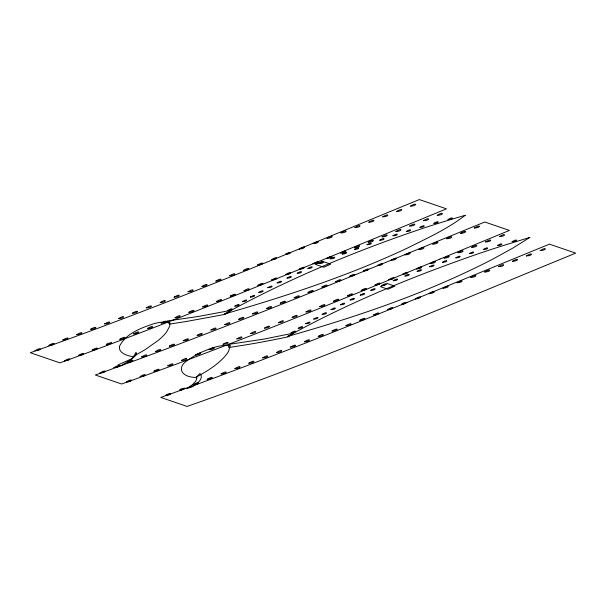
<?xml version="1.0" encoding="UTF-8"?>
<svg xmlns="http://www.w3.org/2000/svg" width="606" height="606" viewBox="0 0 606 606"><rect width="100%" height="100%" fill="white"/><g stroke="black" fill="none" stroke-linecap="round" stroke-linejoin="round"><path stroke-width="0.91" d="M111.459 342.814C105.429 347.147 103.838 343.36 111.459 342.814M141.668 356.851C148.296 356.881 148.728 352.419 141.668 356.851M184.853 388.204C178.823 392.536 177.232 388.749 184.853 388.204M290.433 347.109C297.061 347.14 297.493 342.678 290.433 347.109M406.876 302.371C400.846 306.697 399.263 302.917 406.876 302.371M512.464 261.277C519.092 261.307 519.524 256.846 512.464 261.277M196.829 378.068L195.753 381.189L192.996 384.151A39.928 9.385 -17.8 0 1 188.314 387.537L186.822 388.446L191.822 387.045L193.428 386.03A42.019 9.878 -17.8 0 0 197.367 383.106C200.2 381.038 203.275 376.5 199.935 373.478L196.602 377.008L196.829 378.068M136.479 353.351L135.789 355.267L134.343 356.76A22.172 5.212 -17.8 0 1 130.676 359.26L118.034 364.88L120.958 365.88L131.608 359.206A30.914 7.272 -17.8 0 0 133.828 356.479L135.941 352.328L136.479 353.351M35.08 350.685C41.678 350.738 42.17 346.253 35.08 350.685M48.988 345.329C55.593 345.382 56.085 340.905 48.988 345.329M62.857 339.966C69.463 340.019 69.955 335.535 62.857 339.966M64.592 360.797C71.19 360.85 71.682 356.366 64.592 360.797M76.773 334.61C83.378 334.663 83.87 330.187 76.773 334.61M78.424 355.419C85.022 355.472 85.514 350.988 78.424 355.419M90.688 329.263C97.286 329.316 97.778 324.831 90.688 329.263M92.21 350.026C98.808 350.079 99.301 345.594 92.21 350.026M100.073 372.955C106.671 373.008 107.164 368.524 100.073 372.955M104.603 323.907C111.201 323.96 111.693 319.483 104.603 323.907M113.943 367.584C120.541 367.645 121.033 363.161 113.943 367.584M118.511 318.559C125.116 318.612 125.609 314.128 118.511 318.559M119.829 339.246C126.427 339.299 126.919 334.815 119.829 339.246M126.336 381.954C132.934 382.007 133.426 377.523 126.336 381.954M127.813 362.221C134.411 362.274 134.903 357.79 127.813 362.221M132.426 313.204C139.024 313.257 139.516 308.772 132.426 313.204M133.615 333.853C140.213 333.906 140.706 329.422 133.615 333.853M140.122 376.561C146.72 376.614 147.213 372.129 140.122 376.561M146.296 307.84C152.901 307.893 153.394 303.409 146.296 307.84M147.447 328.467C154.045 328.528 154.538 324.043 147.447 328.467M153.954 371.175C160.552 371.236 161.044 366.751 153.954 371.175M155.515 351.472C162.113 351.525 162.605 347.049 155.515 351.472M160.211 302.485C166.809 302.538 167.301 298.054 160.211 302.485M161.234 323.074C167.832 323.127 168.324 318.65 161.234 323.074M165.521 395.385C172.119 395.438 172.612 390.953 165.521 395.385M167.779 365.797C174.384 365.85 174.876 361.365 167.779 365.797M169.385 346.109C175.982 346.162 176.475 341.678 169.385 346.109M174.127 297.137C180.724 297.19 181.217 292.706 174.127 297.137M175.02 317.68C181.626 317.733 182.118 313.249 175.02 317.68M181.573 360.403C188.171 360.456 188.663 355.972 181.573 360.403M183.254 340.739C189.86 340.792 190.352 336.315 183.254 340.739M188.042 291.781C194.64 291.834 195.132 287.35 188.042 291.781M188.852 312.302C195.45 312.355 195.943 307.871 188.852 312.302M193.306 384.666C199.904 384.719 200.397 380.235 193.306 384.666M195.397 355.025C202.003 355.078 202.495 350.594 195.397 355.025M197.132 335.376C203.73 335.429 204.222 330.944 197.132 335.376M201.95 286.426C208.555 286.486 209.047 282.002 201.95 286.426M202.639 306.901C209.244 306.962 209.737 302.477 202.639 306.901M207.176 379.295C213.782 379.348 214.274 374.872 207.176 379.295M209.229 349.639C215.827 349.692 216.319 345.215 209.229 349.639M210.956 329.997C217.562 330.05 218.054 325.566 210.956 329.997M215.865 281.078C222.463 281.131 222.955 276.647 215.865 281.078M216.425 301.508C223.031 301.561 223.523 297.084 216.425 301.508M221.046 373.932C227.651 373.985 228.144 369.501 221.046 373.932M223.061 344.261C229.659 344.314 230.151 339.83 223.061 344.261M224.834 324.627C231.431 324.68 231.924 320.195 224.834 324.627M227.909 310.446C233.552 310.704 233.825 306.659 227.909 310.446M229.735 275.707C236.34 275.768 236.832 271.283 229.735 275.707M230.257 296.129C236.855 296.183 237.347 291.698 230.257 296.129M234.825 306.121C240.461 306.378 240.741 302.333 234.825 306.121M234.923 368.562C241.521 368.615 242.014 364.138 234.923 368.562M236.848 338.868C243.445 338.921 243.938 334.436 236.848 338.868M238.703 319.264C245.301 319.317 245.794 314.832 238.703 319.264M243.65 270.359C250.248 270.412 250.74 265.928 243.65 270.359M242.339 301.614C247.983 301.871 248.255 297.826 242.339 301.614M244.044 290.736C250.649 290.789 251.142 286.305 244.044 290.736M250.339 297.038C255.974 297.288 256.255 293.251 250.339 297.038M248.793 363.199C255.391 363.252 255.883 358.767 248.793 363.199M250.679 333.482C257.277 333.535 257.77 329.058 250.679 333.482M252.573 313.893C259.171 313.946 259.663 309.469 252.573 313.893M257.565 265.004C264.163 265.057 264.655 260.58 257.565 265.004M257.838 285.335C264.436 285.396 264.928 280.911 257.838 285.335M258.815 292.387C264.451 292.645 264.724 288.607 258.815 292.387M262.663 357.828C269.261 357.888 269.753 353.404 262.663 357.828M264.504 328.104C271.109 328.157 271.602 323.672 264.504 328.104M266.405 308.515C273.003 308.568 273.495 304.083 266.405 308.515M267.769 287.676C273.404 287.926 273.685 283.888 267.769 287.676M271.473 259.656C278.078 259.709 278.571 255.224 271.473 259.656M271.662 279.957C278.268 280.01 278.76 275.525 271.662 279.957M277.162 282.873C282.797 283.131 283.07 279.086 277.162 282.873M276.533 352.465C283.138 352.518 283.631 348.033 276.533 352.465M278.298 322.71C284.896 322.763 285.388 318.279 278.298 322.71M280.275 303.144C286.873 303.205 287.365 298.72 280.275 303.144M285.388 254.3C291.986 254.353 292.478 249.869 285.388 254.3M285.456 274.563C292.054 274.616 292.546 270.132 285.456 274.563M287.009 278.078C292.653 278.328 292.925 274.291 287.009 278.078M291.153 332.739C296.796 332.997 297.069 328.96 291.153 332.739M292.122 317.332C298.728 317.385 299.22 312.901 292.122 317.332M294.145 297.781C300.743 297.834 301.235 293.349 294.145 297.781M297.235 273.253C302.879 273.503 303.151 269.465 297.235 273.253M299.303 248.952C305.901 249.005 306.394 244.521 299.303 248.952M299.281 269.185C305.886 269.238 306.378 264.754 299.281 269.185M298.258 328.247C303.894 328.497 304.167 324.46 298.258 328.247M307.924 268.428C313.56 268.678 313.832 264.64 307.924 268.428M304.318 341.746C310.923 341.799 311.416 337.315 304.318 341.746M305.954 311.946C312.552 311.999 313.044 307.515 305.954 311.946M305.689 323.71C311.325 323.96 311.605 319.923 305.689 323.71M308.015 292.418C314.62 292.471 315.112 287.986 308.015 292.418M313.173 243.582C319.771 243.635 320.263 239.15 313.173 243.582M313.067 263.784C319.673 263.837 320.165 259.36 313.067 263.784M313.703 319.059C319.347 319.317 319.62 315.279 313.703 319.059M319.021 263.587C324.627 263.792 324.937 259.83 319.021 263.587M318.188 336.383C324.793 336.436 325.286 331.952 318.188 336.383M319.786 306.568C326.384 306.621 326.876 302.136 319.786 306.568M321.892 287.047C328.49 287.1 328.982 282.616 321.892 287.047M322.165 314.332C327.801 314.582 328.073 310.545 322.165 314.332M327.089 238.234C333.686 238.287 334.179 233.802 327.089 238.234M326.861 258.391C333.459 258.444 333.951 253.959 326.861 258.391M330.437 258.785C336.072 259.035 336.345 254.997 330.437 258.785M331.035 309.583C336.671 309.84 336.944 305.803 331.035 309.583M333.573 301.174C340.171 301.227 340.663 296.743 333.573 301.174M332.065 331.012C338.663 331.065 339.155 326.581 332.065 331.012M335.716 281.669C342.322 281.722 342.814 277.237 335.716 281.669M341.004 232.878C347.602 232.931 348.094 228.447 341.004 232.878M340.686 253.013C347.291 253.066 347.783 248.581 340.686 253.013M342.246 254.035C347.882 254.285 348.155 250.248 342.246 254.035M340.383 304.773C346.018 305.023 346.299 300.985 340.383 304.773M347.405 295.789C354.002 295.842 354.495 291.365 347.405 295.789M345.935 325.649C352.533 325.702 353.025 321.218 345.935 325.649M349.594 276.298C356.192 276.351 356.684 271.874 349.594 276.298M350.109 299.932C355.745 300.182 356.017 296.145 350.109 299.932M354.911 227.53C361.517 227.583 362.009 223.099 354.911 227.53M354.449 249.339C360.085 249.596 360.365 245.559 354.449 249.339M354.48 247.619C361.078 247.672 361.57 243.188 354.48 247.619M360.29 295.092C365.933 295.342 366.206 291.304 360.29 295.092M361.229 290.41C367.834 290.463 368.327 285.979 361.229 290.41M359.805 320.279C366.403 320.332 366.895 315.855 359.805 320.279M363.464 270.935C370.061 270.988 370.554 266.504 363.464 270.935M367.009 244.695C372.652 244.945 372.925 240.908 367.009 244.695M368.827 222.175C375.425 222.228 375.917 217.743 368.827 222.175M368.266 242.218C374.864 242.279 375.356 237.794 368.266 242.218M370.834 290.297C376.47 290.547 376.743 286.509 370.834 290.297M375.023 285.017C381.621 285.07 382.113 280.586 375.023 285.017M373.675 314.915C380.28 314.969 380.773 310.484 373.675 314.915M377.333 265.572C383.931 265.625 384.424 261.141 377.333 265.572M379.757 240.188C385.393 240.438 385.666 236.401 379.757 240.188M382.742 216.819C389.34 216.872 389.832 212.395 382.742 216.819M382.098 236.84C388.696 236.893 389.188 232.409 382.098 236.84M381.788 285.487C387.423 285.737 387.696 281.699 381.788 285.487M388.847 279.631C395.453 279.692 395.945 275.207 388.847 279.631M387.552 309.545C394.15 309.598 394.642 305.121 387.552 309.545M391.165 260.186C397.763 260.239 398.256 255.755 391.165 260.186M392.946 235.749C398.581 236.007 398.854 231.969 392.946 235.749M396.612 211.456C403.21 211.509 403.702 207.025 396.612 211.456M393.241 280.692C398.877 280.949 399.149 276.904 393.241 280.692M395.885 231.447C402.482 231.5 402.975 227.015 395.885 231.447M402.679 274.253C409.277 274.306 409.77 269.821 402.679 274.253M405.035 254.823C411.633 254.876 412.125 250.392 405.035 254.823M406.315 231.462C411.951 231.712 412.224 227.674 406.315 231.462M404.944 275.988C410.588 276.238 410.86 272.2 404.944 275.988M410.527 206.101C417.125 206.154 417.617 201.677 410.527 206.101M409.671 226.053C416.269 226.106 416.761 221.622 409.671 226.053M416.511 268.875C423.109 268.928 423.602 264.443 416.511 268.875M415.337 298.826C421.935 298.879 422.427 294.402 415.337 298.826M417.155 271.291C422.791 271.549 423.064 267.511 417.155 271.291M419.92 227.326C425.556 227.576 425.829 223.538 419.92 227.326M418.905 249.452C425.503 249.505 425.995 245.029 418.905 249.452M423.503 220.667C430.101 220.72 430.593 216.244 423.503 220.667M429.692 266.716C435.328 266.973 435.6 262.928 429.692 266.716M430.298 263.481C436.896 263.534 437.388 259.05 430.298 263.481M429.207 293.463C435.805 293.516 436.297 289.032 429.207 293.463M432.775 244.089C439.38 244.142 439.873 239.658 432.775 244.089M433.896 223.319C439.532 223.569 439.804 219.531 433.896 223.319M437.29 215.274C443.887 215.327 444.38 210.843 437.29 215.274M442.524 262.239C448.16 262.489 448.432 258.451 442.524 262.239M444.13 258.095C450.728 258.148 451.22 253.672 444.13 258.095M443.077 288.092C449.675 288.153 450.167 283.669 443.077 288.092M446.607 238.711C453.205 238.764 453.697 234.28 446.607 238.711M448.039 219.523C453.674 219.781 453.947 215.736 448.039 219.523M455.833 257.845C461.469 258.103 461.742 254.058 455.833 257.845M457.954 252.717C464.56 252.77 465.052 248.286 457.954 252.717M456.947 282.729C463.552 282.782 464.044 278.298 456.947 282.729M460.477 233.34C467.082 233.393 467.574 228.909 460.477 233.34M469.332 253.596C474.968 253.853 475.24 249.816 469.332 253.596M471.748 247.324C478.346 247.377 478.838 242.892 471.748 247.324M470.817 277.366C477.422 277.419 477.914 272.935 470.817 277.366M474.354 227.977C480.952 228.03 481.444 223.546 474.354 227.977M483.346 249.452C488.989 249.702 489.262 245.665 483.346 249.452M485.573 241.938C492.178 241.991 492.67 237.514 485.573 241.938M484.694 271.996C491.292 272.049 491.784 267.564 484.694 271.996M497.488 245.498C503.132 245.756 503.404 241.711 497.488 245.498M499.405 236.56C506.002 236.613 506.495 232.128 499.405 236.56M498.564 266.632C505.162 266.685 505.654 262.201 498.564 266.632M512.153 241.65C517.797 241.908 518.069 237.863 512.153 241.65M526.349 255.914C532.947 255.967 533.439 251.482 526.349 255.914M540.219 250.543C546.817 250.596 547.309 246.119 540.219 250.543M119.397 346.564C118.655 353.609 127.548 355.616 132.82 356.707L145.046 349.738L158.121 340.489A121.927 28.671 -17.8 0 0 166.718 331.823L169.718 326.058L169.877 322.703L165.923 321.915L160.325 322.331A17.869 4.204 -17.8 0 0 153.666 323.778C140.819 328.028 125.54 333.656 119.397 346.564M230.121 345.678L228.72 350.935A127.737 30.035 -17.8 0 1 224.553 356.813C216.425 365.577 206.063 371.902 195.564 377.432C181.482 377.273 175.293 367.221 189.193 359.267A52.972 12.453 -17.8 0 1 199.495 353.093C209.055 349.011 219.501 344.253 230.121 345.678M465.226 215.281C447.819 228.803 427.548 237.976 407.959 247.816C348.965 275.601 286.797 295.978 224.25 314.09C286.903 279.661 353.253 251.922 420.912 228.992A291.221 68.478 -17.8 0 1 465.226 215.281M293.448 333.126L288.244 336.792L280.426 338.421A317.286 74.606 -17.8 0 1 243.097 345.299L228.659 347.518L228.659 344.397L264.421 339.027L293.448 333.126M529.841 237.423L512.85 248.081L493.799 258.58A253.619 59.638 -17.8 0 1 470.703 270.094C411.959 298.16 349.935 318.726 287.411 336.504C348.124 302.917 412.656 276.48 478.157 253.816A334.754 78.712 -17.8 0 1 504.798 245.089L529.841 237.423M231.333 310.287L225.084 314.37L186.095 321.536L169.46 324.112L167.165 320.991L198.859 316.385L231.333 310.287M322.331 261.292L315.461 264.383L323.801 267.238L330.671 264.148L322.331 261.292M387.37 283.578L380.492 286.668L387.999 289.244L394.87 286.146L387.37 283.578M545.408 265.572C426.844 314.711 308.28 364.13 187.049 406.429L160.787 397.43C292.009 350.677 420.564 296.902 549.437 244.142L575.7 253.141L545.408 265.572M390.537 211.388C271.306 260.603 152.038 309.961 30.3 352.715L59.896 362.858C190.329 315.575 318.165 261.557 446.463 208.858L419.367 199.571L390.537 211.388M439.971 259.057C334.61 302.591 229.083 345.905 121.601 383.999L95.331 375C226.674 327.937 355.654 274.662 484.815 222.001L509.411 230.424L439.971 259.057"/></g></svg>
